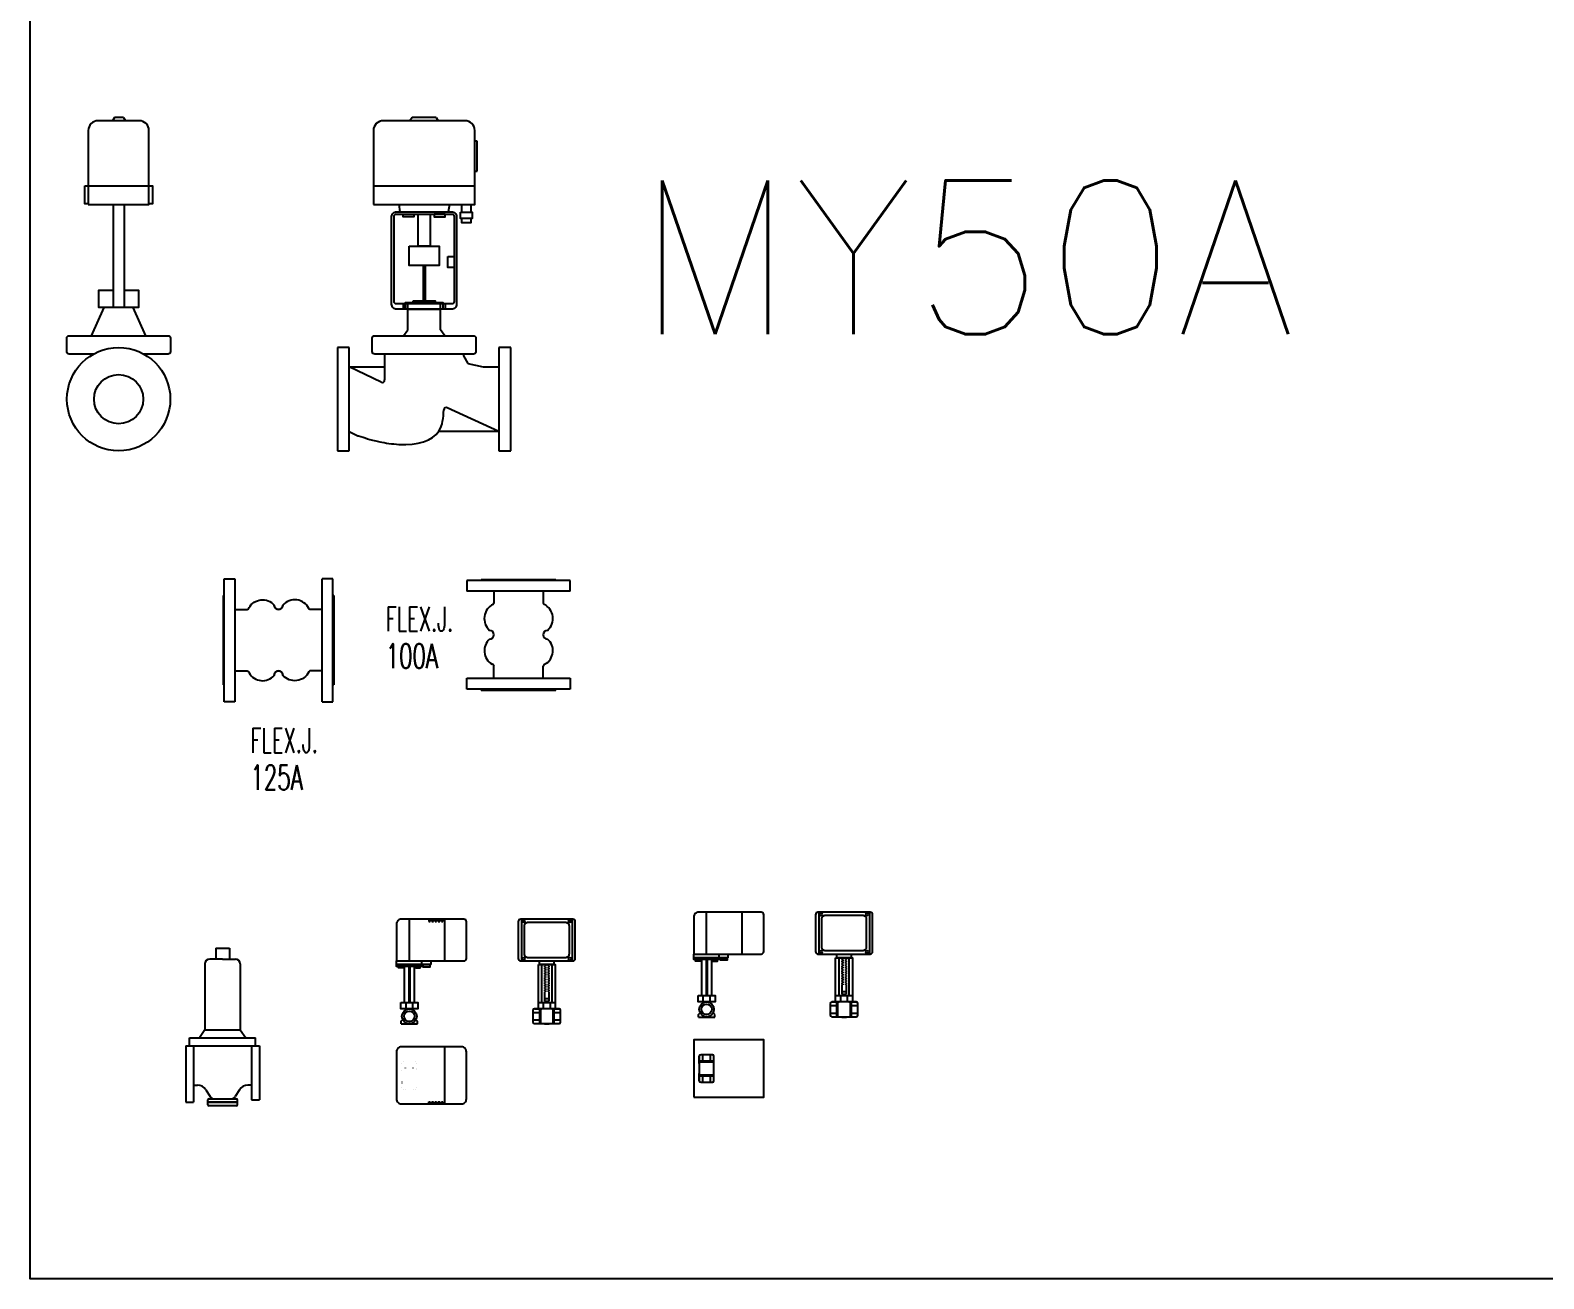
# Model space of a CAD drawing. Extents: x 101553 to 116917, y 3465 to 8824.
# Drawn here: x 101553 to 104630, y 3465 to 6003 of the extents above; entities that cross this region are included whole.
import ezdxf
from ezdxf.enums import TextEntityAlignment as Align

# ---------------------------------------------------------------- set-up
doc = ezdxf.new("R2010")
doc.units = 0
doc.header["$LTSCALE"] = 200
doc.header["$MEASUREMENT"] = 0
doc.linetypes.add('ACAD_ISO07W100', pattern=[3, 0, -3])
doc.linetypes.add('CONTINUOUS2', pattern=[0])
doc.layers.add('biaozhu', color=4, linetype='CONTINUOUS')
doc.layers.add('shebai', color=1, linetype='CONTINUOUS')
doc.styles.add('SAIYO', font='simplex.shx', dxfattribs={"width": 0.75, "bigfont": 'gbcbig.shx'})
doc.styles.get("Standard").update_dxf_attribs({"font": 'txt.shx', "bigfont": 'bigfont.shx'})

msp = doc.modelspace()

# ---------------------------------------------------------------- linework, layer by layer
at = {"layer": 'shebai'}
for p, q in [((101724.7, 5825.2), (101720.2, 5819)), ((101742.7, 5825.2), (101724.7, 5825.2)), ((101742.7, 5825.2), (101747.2, 5819)), ((102329.6, 5825.2), (102325.1, 5819)), ((102378.2, 5825.2), (102329.6, 5825.2)), ((102378.2, 5825.2), (102382.7, 5819)), ((102461.9, 5777.1), (102456.9, 5777.1)), ((102461.9, 5716.6), (102461.9, 5777.1)), ((102456.9, 5716.6), (102461.9, 5716.6)), ((101671.3, 5686.7), (101794.7, 5686.7)), ((102250.9, 5686.7), (102456.9, 5686.7)), ((101721.9, 5648.6), (101721.9, 5439.2)), ((101744.1, 5648.6), (101744.1, 5439.2)), ((102302.4, 5648.6), (102304.7, 5634.1)), ((102304.7, 5634.1), (102403.1, 5634.1)), ((102405.4, 5648.6), (102403.1, 5634.1)), ((102352, 5524.7), (102352.3, 5452.6)), ((102356.2, 5524.7), (102356, 5452.6)), ((102311.3, 5446.7), (102311.3, 5435.8)), ((102315.7, 5446.7), (102315.7, 5435.8)), ((102320.8, 5435.8), (102320.8, 5446.7)), ((102387, 5435.8), (102387, 5446.7)), ((102392.1, 5446.7), (102392.1, 5435.8)), ((102396.5, 5446.7), (102396.5, 5435.8)), ((101677.9, 5381.8), (101703.4, 5439.2)), ((101788.1, 5381.8), (101762.7, 5439.2)), ((102320.8, 5435.8), (102387, 5435.8)), ((102320.8, 5394.2), (102320.8, 5435.8)), ((102387, 5394.2), (102387, 5435.8)), ((102312.1, 5381.8), (102320.8, 5394.2)), ((102395.7, 5381.8), (102387, 5394.2)), ((102177.9, 5358), (102177.9, 5148)), ((102201.9, 5358), (102177.9, 5358)), ((102201.9, 5148), (102201.9, 5358)), ((102505.9, 5358), (102505.9, 5148)), ((102529.9, 5358), (102505.9, 5358)), ((102529.9, 5148), (102529.9, 5358)), ((102273.7, 5344.7), (102273.7, 5292.1)), ((102434.1, 5344.7), (102434.1, 5340.8)), ((102434.1, 5340.8), (102442.8, 5325.3)), ((102442.8, 5325.3), (102473.9, 5318.8)), ((102201.9, 5318.8), (102273.7, 5318.8)), ((102266.5, 5287.6), (102201.9, 5318.8)), ((102473.9, 5318.8), (102505.9, 5318.8)), ((102505.9, 5187.1), (102400.9, 5235.6)), ((102505.9, 5187.1), (102382.4, 5187.1)), ((102177.9, 5148), (102201.9, 5148)), ((102505.9, 5148), (102529.9, 5148)), ((102323.9, 4111.2), (102323.9, 4196.2)), ((102363.3, 4196.2), (102363.3, 4191.7)), ((102363.3, 4191.7), (102366.3, 4191.7)), ((102366.3, 4196.2), (102366.3, 4191.7)), ((102369.8, 4196.2), (102369.8, 4191.7)), ((102369.8, 4191.7), (102372.8, 4191.7)), ((102372.8, 4196.2), (102372.8, 4191.7)), ((102376.2, 4196.2), (102376.2, 4191.7)), ((102376.2, 4191.7), (102379.2, 4191.7)), ((102379.2, 4196.2), (102379.2, 4191.7)), ((102382.8, 4196.2), (102382.8, 4191.7)), ((102382.8, 4191.7), (102385.8, 4191.7)), ((102385.8, 4196.2), (102385.8, 4191.7)), ((102389.2, 4196.2), (102389.2, 4191.7)), ((102389.2, 4191.7), (102392.2, 4191.7)), ((102392.2, 4196.2), (102392.2, 4191.7)), ((102395.9, 4111.2), (102395.9, 4196.2)), ((102551.7, 4196.2), (102551.7, 4111.2)), ((102654.7, 4196.2), (102654.7, 4111.2)), ((102928.1, 4125.3), (102928.1, 4210.3)), ((103000.1, 4125.3), (103000.1, 4210.3)), ((103155.9, 4210.3), (103155.9, 4125.3)), ((103258.9, 4210.3), (103258.9, 4125.3)), ((101930.4, 4137), (101930.4, 4115.1)), ((101930.4, 4137), (101958.3, 4137)), ((101958.3, 4137), (101958.3, 4115.1)), ((102972.2, 4117.9), (102972.2, 4125.3)), ((101908.3, 4105.1), (101908.3, 3971)), ((101944.3, 4115.1), (101918.3, 4115.1)), ((101944.3, 4115.1), (101970.3, 4115.1)), ((101980.3, 4105.1), (101980.3, 3971)), ((102368, 4103.8), (102297.9, 4103.8)), ((102322.7, 4103.8), (102322.7, 4026.6)), ((102325.1, 4103.8), (102325.1, 4026.6)), ((102368, 4103.8), (102368, 4111.2)), ((102598.8, 4103.8), (102598.8, 4102.1)), ((102598.8, 4102.1), (102600.5, 4102.1)), ((102600.5, 4100.4), (102598.8, 4100.4)), ((102598.8, 4100.4), (102598.8, 4098.7)), ((102598.8, 4098.7), (102600.5, 4098.7)), ((102600.5, 4096.9), (102598.8, 4096.9)), ((102598.8, 4096.9), (102598.8, 4095.2)), ((102598.8, 4095.2), (102600.5, 4095.2)), ((102600.5, 4093.5), (102598.8, 4093.5)), ((102598.8, 4093.5), (102598.8, 4091.7)), ((102598.8, 4091.7), (102600.5, 4091.7)), ((102600.5, 4102.1), (102600.5, 4100.4)), ((102600.5, 4098.7), (102600.5, 4096.9)), ((102600.5, 4095.2), (102600.5, 4093.5)), ((102600.5, 4091.7), (102600.5, 4090)), ((102605.9, 4102.1), (102605.9, 4100.4)), ((102607.6, 4102.1), (102605.9, 4102.1)), ((102605.9, 4100.4), (102607.6, 4100.4)), ((102607.6, 4098.7), (102605.9, 4098.7)), ((102605.9, 4098.7), (102605.9, 4096.9)), ((102605.9, 4096.9), (102607.6, 4096.9)), ((102607.6, 4095.2), (102605.9, 4095.2)), ((102605.9, 4095.2), (102605.9, 4093.5)), ((102605.9, 4093.5), (102607.6, 4093.5)), ((102605.9, 4091.7), (102605.9, 4090)), ((102607.6, 4091.7), (102605.9, 4091.7)), ((102607.6, 4103.8), (102607.6, 4102.1)), ((102607.6, 4100.4), (102607.6, 4098.7)), ((102607.6, 4096.9), (102607.6, 4095.2)), ((102607.6, 4093.5), (102607.6, 4091.7)), ((102972.2, 4117.9), (102902.1, 4117.9)), ((102926.9, 4117.9), (102926.9, 4040.7)), ((102929.3, 4117.9), (102929.3, 4040.7)), ((103203.1, 4117.9), (103203.1, 4116.2)), ((103203.1, 4116.2), (103204.8, 4116.2)), ((103203.1, 4114.5), (103203.1, 4112.8)), ((103204.8, 4114.5), (103203.1, 4114.5)), ((103203.1, 4112.8), (103204.8, 4112.8)), ((103203.1, 4111), (103203.1, 4109.3)), ((103204.8, 4111), (103203.1, 4111)), ((103203.1, 4109.3), (103204.8, 4109.3)), ((103203.1, 4107.6), (103203.1, 4105.8)), ((103204.8, 4107.6), (103203.1, 4107.6)), ((103203.1, 4105.8), (103204.8, 4105.8)), ((103203.1, 4104.1), (103203.1, 4102.4)), ((103204.8, 4104.1), (103203.1, 4104.1)), ((103203.1, 4102.4), (103204.8, 4102.4)), ((103203.1, 4100.6), (103203.1, 4098.9)), ((103204.8, 4100.6), (103203.1, 4100.6)), ((103203.1, 4098.9), (103204.8, 4098.9)), ((103203.1, 4097.2), (103203.1, 4095.5)), ((103204.8, 4097.2), (103203.1, 4097.2)), ((103203.1, 4095.5), (103204.8, 4095.5)), ((103203.1, 4093.7), (103203.1, 4092)), ((103204.8, 4093.7), (103203.1, 4093.7)), ((103203.1, 4092), (103204.8, 4092)), ((103204.8, 4116.2), (103204.8, 4114.5)), ((103204.8, 4112.8), (103204.8, 4111)), ((103204.8, 4109.3), (103204.8, 4107.6)), ((103204.8, 4105.8), (103204.8, 4104.1)), ((103204.8, 4102.4), (103204.8, 4100.6)), ((103204.8, 4098.9), (103204.8, 4097.2)), ((103204.8, 4095.5), (103204.8, 4093.7)), ((103204.8, 4092), (103204.8, 4090.3)), ((103211.8, 4116.2), (103210.1, 4116.2)), ((103210.1, 4116.2), (103210.1, 4114.5)), ((103210.1, 4114.5), (103211.8, 4114.5)), ((103210.1, 4112.8), (103210.1, 4111)), ((103211.8, 4112.8), (103210.1, 4112.8)), ((103210.1, 4111), (103211.8, 4111)), ((103210.1, 4109.3), (103210.1, 4107.6)), ((103211.8, 4109.3), (103210.1, 4109.3)), ((103210.1, 4107.6), (103211.8, 4107.6)), ((103211.8, 4105.8), (103210.1, 4105.8)), ((103210.1, 4105.8), (103210.1, 4104.1)), ((103210.1, 4104.1), (103211.8, 4104.1)), ((103210.1, 4102.4), (103210.1, 4100.6)), ((103211.8, 4102.4), (103210.1, 4102.4)), ((103210.1, 4100.6), (103211.8, 4100.6)), ((103211.8, 4098.9), (103210.1, 4098.9)), ((103210.1, 4098.9), (103210.1, 4097.2)), ((103210.1, 4097.2), (103211.8, 4097.2)), ((103211.8, 4095.5), (103210.1, 4095.5)), ((103210.1, 4095.5), (103210.1, 4093.7)), ((103210.1, 4093.7), (103211.8, 4093.7)), ((103210.1, 4092), (103210.1, 4090.3)), ((103211.8, 4092), (103210.1, 4092)), ((103211.8, 4117.9), (103211.8, 4116.2)), ((103211.8, 4114.5), (103211.8, 4112.8)), ((103211.8, 4111), (103211.8, 4109.3)), ((103211.8, 4107.6), (103211.8, 4105.8)), ((103211.8, 4104.1), (103211.8, 4102.4)), ((103211.8, 4100.6), (103211.8, 4098.9)), ((103211.8, 4097.2), (103211.8, 4095.5)), ((103211.8, 4093.7), (103211.8, 4092)), ((102600.5, 4090), (102598.8, 4090)), ((102598.8, 4090), (102598.8, 4088.3)), ((102598.8, 4088.3), (102600.5, 4088.3)), ((102600.5, 4086.5), (102598.8, 4086.5)), ((102598.8, 4086.5), (102598.8, 4084.8)), ((102598.8, 4084.8), (102600.5, 4084.8)), ((102600.5, 4083.1), (102598.8, 4083.1)), ((102598.8, 4083.1), (102598.8, 4081.4)), ((102598.8, 4081.4), (102600.5, 4081.4)), ((102600.5, 4079.6), (102598.8, 4079.6)), ((102598.8, 4079.6), (102598.8, 4077.9)), ((102598.8, 4077.9), (102600.5, 4077.9)), ((102600.5, 4076.2), (102598.8, 4076.2)), ((102598.8, 4076.2), (102598.8, 4074.4)), ((102598.8, 4074.4), (102600.5, 4074.4)), ((102598.8, 4072.7), (102598.8, 4071)), ((102600.5, 4072.7), (102598.8, 4072.7)), ((102598.8, 4071), (102600.5, 4071)), ((102598.8, 4069.2), (102598.8, 4067.5)), ((102600.5, 4069.2), (102598.8, 4069.2)), ((102598.8, 4067.5), (102600.5, 4067.5)), ((102598.8, 4065.8), (102598.8, 4064.1)), ((102600.5, 4065.8), (102598.8, 4065.8)), ((102598.8, 4064.1), (102600.5, 4064.1)), ((102598.8, 4062.3), (102598.8, 4060.6)), ((102600.5, 4062.3), (102598.8, 4062.3)), ((102600.5, 4088.3), (102600.5, 4086.5)), ((102600.5, 4084.8), (102600.5, 4083.1)), ((102600.5, 4081.4), (102600.5, 4079.6)), ((102600.5, 4077.9), (102600.5, 4076.2)), ((102600.5, 4074.4), (102600.5, 4072.7)), ((102600.5, 4071), (102600.5, 4069.2)), ((102600.5, 4067.5), (102600.5, 4065.8)), ((102600.5, 4064.1), (102600.5, 4062.3)), ((102605.9, 4090), (102607.6, 4090)), ((102607.6, 4088.3), (102605.9, 4088.3)), ((102605.9, 4088.3), (102605.9, 4086.5)), ((102605.9, 4086.5), (102607.6, 4086.5)), ((102605.9, 4084.8), (102605.9, 4083.1)), ((102607.6, 4084.8), (102605.9, 4084.8)), ((102605.9, 4083.1), (102607.6, 4083.1)), ((102605.9, 4081.4), (102605.9, 4079.6)), ((102607.6, 4081.4), (102605.9, 4081.4)), ((102605.9, 4079.6), (102607.6, 4079.6)), ((102607.6, 4077.9), (102605.9, 4077.9)), ((102605.9, 4077.9), (102605.9, 4076.2)), ((102605.9, 4076.2), (102607.6, 4076.2)), ((102607.6, 4074.4), (102605.9, 4074.4)), ((102605.9, 4074.4), (102605.9, 4072.7)), ((102605.9, 4072.7), (102607.6, 4072.7)), ((102605.9, 4071), (102605.9, 4069.2)), ((102607.6, 4071), (102605.9, 4071)), ((102605.9, 4069.2), (102607.6, 4069.2)), ((102605.9, 4067.5), (102605.9, 4065.8)), ((102607.6, 4067.5), (102605.9, 4067.5)), ((102605.9, 4065.8), (102607.6, 4065.8)), ((102607.6, 4064.1), (102605.9, 4064.1)), ((102605.9, 4064.1), (102605.9, 4062.3)), ((102605.9, 4062.3), (102607.6, 4062.3)), ((102607.6, 4090), (102607.6, 4088.3)), ((102607.6, 4086.5), (102607.6, 4084.8)), ((102607.6, 4083.1), (102607.6, 4081.4)), ((102607.6, 4079.6), (102607.6, 4077.9)), ((102607.6, 4076.2), (102607.6, 4074.4)), ((102607.6, 4072.7), (102607.6, 4071)), ((102607.6, 4069.2), (102607.6, 4067.5)), ((102607.6, 4065.8), (102607.6, 4064.1)), ((102607.6, 4062.3), (102607.6, 4060.6)), ((103203.1, 4090.3), (103203.1, 4088.5)), ((103204.8, 4090.3), (103203.1, 4090.3)), ((103203.1, 4088.5), (103204.8, 4088.5)), ((103204.8, 4086.8), (103203.1, 4086.8)), ((103203.1, 4086.8), (103203.1, 4085.1)), ((103203.1, 4085.1), (103204.8, 4085.1)), ((103204.8, 4083.3), (103203.1, 4083.3)), ((103203.1, 4083.3), (103203.1, 4081.6)), ((103203.1, 4081.6), (103204.8, 4081.6)), ((103204.8, 4079.9), (103203.1, 4079.9)), ((103203.1, 4079.9), (103203.1, 4078.2)), ((103203.1, 4078.2), (103204.8, 4078.2)), ((103204.8, 4076.4), (103203.1, 4076.4)), ((103203.1, 4076.4), (103203.1, 4074.7)), ((103203.1, 4074.7), (103204.8, 4074.7)), ((103204.8, 4073), (103203.1, 4073)), ((103203.1, 4073), (103203.1, 4071.2)), ((103203.1, 4071.2), (103204.8, 4071.2)), ((103204.8, 4069.5), (103203.1, 4069.5)), ((103203.1, 4069.5), (103203.1, 4067.8)), ((103203.1, 4067.8), (103204.8, 4067.8)), ((103204.8, 4066), (103203.1, 4066)), ((103203.1, 4066), (103203.1, 4064.3)), ((103203.1, 4064.3), (103204.8, 4064.3)), ((103204.8, 4062.6), (103203.1, 4062.6)), ((103203.1, 4062.6), (103203.1, 4043.9)), ((103204.8, 4088.5), (103204.8, 4086.8)), ((103204.8, 4085.1), (103204.8, 4083.3)), ((103204.8, 4081.6), (103204.8, 4079.9)), ((103204.8, 4078.2), (103204.8, 4076.4)), ((103204.8, 4074.7), (103204.8, 4073)), ((103204.8, 4071.2), (103204.8, 4069.5)), ((103204.8, 4067.8), (103204.8, 4066)), ((103204.8, 4064.3), (103204.8, 4062.6)), ((103210.1, 4090.3), (103211.8, 4090.3)), ((103210.1, 4088.5), (103210.1, 4086.8)), ((103211.8, 4088.5), (103210.1, 4088.5)), ((103210.1, 4086.8), (103211.8, 4086.8)), ((103211.8, 4085.1), (103210.1, 4085.1)), ((103210.1, 4085.1), (103210.1, 4083.3)), ((103210.1, 4083.3), (103211.8, 4083.3)), ((103211.8, 4081.6), (103210.1, 4081.6)), ((103210.1, 4081.6), (103210.1, 4079.9)), ((103210.1, 4079.9), (103211.8, 4079.9)), ((103210.1, 4078.2), (103210.1, 4076.4)), ((103211.8, 4078.2), (103210.1, 4078.2)), ((103210.1, 4076.4), (103211.8, 4076.4)), ((103211.8, 4074.7), (103210.1, 4074.7)), ((103210.1, 4074.7), (103210.1, 4073)), ((103210.1, 4073), (103211.8, 4073)), ((103210.1, 4071.2), (103210.1, 4069.5)), ((103211.8, 4071.2), (103210.1, 4071.2)), ((103210.1, 4069.5), (103211.8, 4069.5)), ((103210.1, 4067.8), (103210.1, 4066)), ((103211.8, 4067.8), (103210.1, 4067.8)), ((103210.1, 4066), (103211.8, 4066)), ((103211.8, 4064.3), (103210.1, 4064.3)), ((103210.1, 4064.3), (103210.1, 4062.6)), ((103210.1, 4062.6), (103211.8, 4062.6)), ((103211.8, 4090.3), (103211.8, 4088.5)), ((103211.8, 4086.8), (103211.8, 4085.1)), ((103211.8, 4083.3), (103211.8, 4081.6)), ((103211.8, 4079.9), (103211.8, 4078.2)), ((103211.8, 4076.4), (103211.8, 4074.7)), ((103211.8, 4073), (103211.8, 4071.2)), ((103211.8, 4069.5), (103211.8, 4067.8)), ((103211.8, 4066), (103211.8, 4064.3)), ((103211.8, 4062.6), (103211.8, 4043.9)), ((102598.8, 4060.6), (102600.5, 4060.6)), ((102598.8, 4058.9), (102598.8, 4057.1)), ((102600.5, 4058.9), (102598.8, 4058.9)), ((102598.8, 4057.1), (102600.5, 4057.1)), ((102598.8, 4055.4), (102598.8, 4053.7)), ((102600.5, 4055.4), (102598.8, 4055.4)), ((102598.8, 4053.7), (102600.5, 4053.7)), ((102598.8, 4051.9), (102598.8, 4050.2)), ((102600.5, 4051.9), (102598.8, 4051.9)), ((102598.8, 4050.2), (102600.5, 4050.2)), ((102600.5, 4048.5), (102598.8, 4048.5)), ((102598.8, 4048.5), (102598.8, 4029.8)), ((102598.8, 4035), (102607.6, 4035)), ((102600.5, 4060.6), (102600.5, 4058.9)), ((102600.5, 4057.1), (102600.5, 4055.4)), ((102600.5, 4053.7), (102600.5, 4051.9)), ((102600.5, 4050.2), (102600.5, 4048.5)), ((102605.9, 4060.6), (102605.9, 4058.9)), ((102607.6, 4060.6), (102605.9, 4060.6)), ((102605.9, 4058.9), (102607.6, 4058.9)), ((102607.6, 4057.1), (102605.9, 4057.1)), ((102605.9, 4057.1), (102605.9, 4055.4)), ((102605.9, 4055.4), (102607.6, 4055.4)), ((102607.6, 4053.7), (102605.9, 4053.7)), ((102605.9, 4053.7), (102605.9, 4051.9)), ((102605.9, 4051.9), (102607.6, 4051.9)), ((102605.9, 4050.2), (102605.9, 4048.5)), ((102607.6, 4050.2), (102605.9, 4050.2)), ((102605.9, 4048.5), (102607.6, 4048.5)), ((102607.6, 4058.9), (102607.6, 4057.1)), ((102607.6, 4055.4), (102607.6, 4053.7)), ((102607.6, 4051.9), (102607.6, 4050.2)), ((102607.6, 4048.5), (102607.6, 4029.8)), ((103203.1, 4049.2), (103211.8, 4049.2)), ((103203.1, 4043.9), (103211.8, 4043.9)), ((103206.2, 4043.9), (103206.2, 4040.7)), ((103208.7, 4043.9), (103208.7, 4040.7)), ((102575.2, 4010.9), (102575.2, 3986.9)), ((102575.2, 4006.4), (102588.2, 4006.4)), ((102628.2, 4013.9), (102578.2, 4013.9)), ((102578.2, 4013.9), (102593.2, 4013.9)), ((102588.2, 4013.9), (102588.2, 3983.9)), ((102590.2, 4013.9), (102590.2, 3983.9)), ((102598.8, 4029.8), (102607.6, 4029.8)), ((102602, 4029.8), (102602, 4026.6)), ((102604.4, 4029.8), (102604.4, 4026.6)), ((102613.2, 4013.9), (102628.2, 4013.9)), ((102616.2, 3983.9), (102616.2, 4013.9)), ((102618.2, 3983.9), (102618.2, 4013.9)), ((102618.2, 4006.4), (102631.2, 4006.4)), ((102631.2, 3986.9), (102631.2, 4010.9)), ((102911.6, 4002.7), (102915.1, 4005.5)), ((102911.6, 3997.3), (102911.6, 4002.7)), ((102944.6, 4002.7), (102941.1, 4005.5)), ((102944.6, 3997.3), (102944.6, 4002.7)), ((103179.4, 4025), (103179.4, 4001)), ((103179.4, 4020.5), (103192.4, 4020.5)), ((103179.4, 4005.4), (103192.4, 4005.4)), ((103182.4, 4028), (103197.5, 4028)), ((103232.4, 4028), (103182.4, 4028)), ((103192.4, 4028), (103192.4, 3998)), ((103194.4, 4028), (103194.4, 3998)), ((103217.4, 4028), (103232.4, 4028)), ((103220.4, 3998), (103220.4, 4028)), ((103222.4, 3998), (103222.4, 4028)), ((103222.4, 4020.5), (103235.4, 4020.5)), ((103222.4, 4005.4), (103235.4, 4005.4)), ((103235.4, 4001), (103235.4, 4025)), ((101908.3, 3971), (101897.1, 3955)), ((101908.3, 3971), (101980.3, 3971)), ((101980.3, 3971), (101991.6, 3955)), ((102307.4, 3988.6), (102310.9, 3991.4)), ((102307.4, 3983.2), (102307.4, 3988.6)), ((102307.4, 3983.2), (102340.4, 3983.2)), ((102340.4, 3988.6), (102336.9, 3991.4)), ((102340.4, 3983.2), (102340.4, 3988.6)), ((102575.2, 3991.3), (102588.2, 3991.3)), ((102578.2, 3983.9), (102628.2, 3983.9)), ((102598.6, 3983.2), (102598.6, 3983.9)), ((102598.6, 3983.2), (102607.8, 3983.2)), ((102607.8, 3983.2), (102607.8, 3983.9)), ((102618.2, 3991.3), (102631.2, 3991.3)), ((102911.6, 3997.3), (102944.6, 3997.3)), ((103182.4, 3998), (103232.4, 3998)), ((103202.8, 3997.3), (103202.8, 3998)), ((103202.8, 3997.3), (103212.1, 3997.3)), ((103212.1, 3997.3), (103212.1, 3998)), ((101869.3, 3939), (101869.3, 3824)), ((101869.3, 3939), (101885.3, 3939)), ((101877.3, 3939), (101877.3, 3955)), ((101877.3, 3955), (102011.3, 3955)), ((101877.3, 3939), (102011.3, 3939)), ((101885.3, 3939), (101885.3, 3824)), ((102003.3, 3939), (102003.3, 3829)), ((102003.3, 3939), (102019.3, 3939)), ((102011.3, 3939), (102011.3, 3955)), ((102019.3, 3939), (102019.3, 3829)), ((102395.9, 3820.6), (102395.9, 3936.6)), ((102913.1, 3917.7), (102913.1, 3867.7)), ((102913.1, 3902.6), (102913.1, 3917.7)), ((102943.1, 3907.7), (102913.1, 3907.7)), ((102940.1, 3920.7), (102916.1, 3920.7)), ((102920.5, 3907.7), (102920.5, 3920.7)), ((102935.7, 3907.7), (102935.7, 3920.7)), ((102943.1, 3867.7), (102943.1, 3917.7)), ((102943.1, 3905.7), (102913.1, 3905.7)), ((102913.1, 3867.7), (102913.1, 3882.7)), ((102913.1, 3879.7), (102943.1, 3879.7)), ((102913.1, 3877.7), (102943.1, 3877.7)), ((102920.5, 3864.7), (102920.5, 3877.7)), ((102935.7, 3864.7), (102935.7, 3877.7)), ((101885.3, 3859), (101893.1, 3859)), ((101910, 3849.6), (101918.7, 3835.7)), ((101978.7, 3849.6), (101970, 3835.7)), ((102003.3, 3859), (101995.6, 3859)), ((102916.1, 3864.7), (102940.1, 3864.7)), ((101869.3, 3824), (101885.3, 3824)), ((101914.3, 3824), (101914.3, 3829)), ((101974.3, 3824), (101914.3, 3824)), ((101914.3, 3824), (101974.3, 3824)), ((101914.3, 3819), (101914.3, 3824)), ((101916.3, 3831), (101972.3, 3831)), ((101972.3, 3817), (101916.3, 3817)), ((101974.3, 3824), (101974.3, 3829)), ((101974.3, 3819), (101974.3, 3824)), ((102003.3, 3829), (102019.3, 3829)), ((102363.3, 3825), (102366.3, 3825)), ((102363.3, 3820.6), (102363.3, 3825)), ((102366.3, 3820.6), (102366.3, 3825)), ((102369.8, 3820.6), (102369.8, 3825)), ((102369.8, 3825), (102372.8, 3825)), ((102372.8, 3820.6), (102372.8, 3825)), ((102376.2, 3825), (102379.2, 3825)), ((102376.2, 3820.6), (102376.2, 3825)), ((102379.2, 3820.6), (102379.2, 3825)), ((102382.8, 3825), (102385.8, 3825)), ((102382.8, 3820.6), (102382.8, 3825)), ((102385.8, 3820.6), (102385.8, 3825)), ((102389.2, 3825), (102392.2, 3825)), ((102389.2, 3820.6), (102389.2, 3825)), ((102392.2, 3820.6), (102392.2, 3825))]:
    msp.add_line(p, q, dxfattribs=at)
at = {"layer": 'shebai', "color": 1}
for p, q in [((101947.5, 4638.1), (101947.5, 4888.1)), ((101947.5, 4888.1), (101969.5, 4888.1)), ((101969.5, 4887.9), (101969.5, 4637.9)), ((102168.5, 4888.1), (102146.5, 4888.1)), ((102146.5, 4637.9), (102146.5, 4887.9)), ((102168.5, 4638.1), (102168.5, 4888.1)), ((101945.5, 4854.1), (101945.5, 4672.1)), ((101945.5, 4854.1), (101947.5, 4854.1)), ((102170.5, 4854.1), (102168.5, 4854.1)), ((102170.5, 4854.1), (102170.5, 4672.1)), ((101945.5, 4672.1), (101947.5, 4672.1)), ((102170.5, 4672.1), (102168.5, 4672.1)), ((101969.5, 4638.1), (101947.5, 4638.1)), ((102146.5, 4638.1), (102168.5, 4638.1))]:
    msp.add_line(p, q, dxfattribs=at)
at = {"layer": 'shebai', "color": 1, "linetype": 'CONTINUOUS2'}
for p, q in [((102440.9, 4884.7), (102440.9, 4862.7)), ((102650.9, 4884.7), (102440.9, 4884.7)), ((102650.9, 4862.7), (102440.9, 4862.7)), ((102469.9, 4886.7), (102469.9, 4884.7)), ((102469.9, 4886.7), (102621.9, 4886.7)), ((102495.9, 4862.7), (102495.9, 4840.6)), ((102595.9, 4862.7), (102595.9, 4840.6)), ((102621.9, 4886.7), (102621.9, 4884.7)), ((102650.9, 4862.7), (102650.9, 4884.7)), ((102494, 4836), (102494, 4836)), ((102597.8, 4836), (102597.8, 4836)), ((102492.1, 4714.3), (102492.1, 4714.3)), ((102495.9, 4685.7), (102495.9, 4710.5)), ((102595.9, 4685.7), (102595.9, 4710.5)), ((102599.8, 4714.3), (102599.8, 4714.3)), ((102440.9, 4663.7), (102440.9, 4685.7)), ((102440.9, 4685.7), (102650.9, 4685.7)), ((102650.9, 4685.7), (102650.9, 4663.7)), ((102650.9, 4663.7), (102440.9, 4663.7)), ((102469.9, 4661.7), (102469.9, 4663.7)), ((102469.9, 4661.7), (102621.9, 4661.7)), ((102621.9, 4661.7), (102621.9, 4663.7))]:
    msp.add_line(p, q, dxfattribs=at)
at = {"layer": 'shebai', "linetype": 'ACAD_ISO07W100'}
for p, q in [((102308.9, 3903.6), (102308.9, 3853.6)), ((102308.9, 3888.5), (102308.9, 3903.6)), ((102338.9, 3893.6), (102308.9, 3893.6)), ((102338.9, 3891.6), (102308.9, 3891.6)), ((102335.9, 3906.6), (102311.9, 3906.6)), ((102316.3, 3893.6), (102316.3, 3906.6)), ((102331.5, 3893.6), (102331.5, 3906.6)), ((102338.9, 3853.6), (102338.9, 3903.6)), ((102308.9, 3853.6), (102308.9, 3868.6)), ((102308.9, 3865.6), (102338.9, 3865.6)), ((102308.9, 3863.6), (102338.9, 3863.6)), ((102311.9, 3850.6), (102335.9, 3850.6)), ((102316.3, 3850.6), (102316.3, 3863.6)), ((102331.5, 3850.6), (102331.5, 3863.6))]:
    msp.add_line(p, q, dxfattribs=at)
at = {"layer": 'shebai'}
for points in [[(101553.4, 8824.5), (104714.2, 8824.5), (104714.2, 3465.4), (101553.4, 3465.4)], [(101664, 5686.7), (101671.3, 5686.7), (101671.3, 5650.3), (101664, 5650.3)], [(101794.7, 5686.7), (101802, 5686.7), (101802, 5650.3), (101794.7, 5650.3)], [(102427.6, 5633.4), (102451.8, 5633.4), (102451.8, 5620.3), (102427.6, 5620.3)], [(102311.1, 5629.1), (102333.3, 5629.1), (102333.3, 5623.6), (102311.1, 5623.6)], [(102341.7, 5629.1), (102366.1, 5629.1), (102366.1, 5563.9), (102341.7, 5563.9)], [(102396.7, 5629.1), (102374.5, 5629.1), (102374.5, 5623.6), (102396.7, 5623.6)], [(102323.7, 5563.9), (102384.6, 5563.9), (102384.6, 5524.7), (102323.7, 5524.7)], [(102402.3, 5542.7), (102414.9, 5542.7), (102414.9, 5520.4), (102402.3, 5520.4)], [(102315.7, 5449.8), (102392.1, 5449.8), (102392.1, 5446.7), (102315.7, 5446.7)], [(102331.7, 5452.6), (102376.1, 5452.6), (102376.1, 5449.8), (102331.7, 5449.8)], [(102902.1, 4125.3), (102952.9, 4125.3), (102952.9, 4114.2), (102902.1, 4114.2)], [(103192.9, 4125.3), (103221.9, 4125.3), (103221.9, 4117.9), (103192.9, 4117.9)], [(102297.9, 4111.2), (102348.7, 4111.2), (102348.7, 4100.1), (102297.9, 4100.1)], [(102301.6, 4100.1), (102311, 4100.1), (102311, 4097), (102301.6, 4097)], [(102346.2, 4100.1), (102336.8, 4100.1), (102336.8, 4097), (102346.2, 4097)], [(102351.9, 4103.8), (102365.6, 4103.8), (102365.6, 4098.8), (102351.9, 4098.8)], [(102586.2, 4103.8), (102620.2, 4103.8), (102620.2, 4013.9), (102586.2, 4013.9)], [(102588.7, 4111.2), (102617.7, 4111.2), (102617.7, 4103.8), (102588.7, 4103.8)], [(102905.8, 4114.2), (102915.3, 4114.2), (102915.3, 4111.1), (102905.8, 4111.1)], [(102950.4, 4114.2), (102941, 4114.2), (102941, 4111.1), (102950.4, 4111.1)], [(102956.1, 4117.9), (102969.8, 4117.9), (102969.8, 4112.9), (102956.1, 4112.9)], [(103190.4, 4117.9), (103224.5, 4117.9), (103224.5, 4028), (103190.4, 4028)], [(102911.1, 4040.7), (102945.2, 4040.7), (102945.2, 4028), (102911.1, 4028)], [(102921.4, 4040.7), (102934.8, 4040.7), (102934.8, 4028), (102921.4, 4028)], [(103190.4, 4040.7), (103224.5, 4040.7), (103224.5, 4028), (103190.4, 4028)], [(103200.7, 4040.7), (103214.1, 4040.7), (103214.1, 4028), (103200.7, 4028)], [(102306.8, 4026.6), (102340.9, 4026.6), (102340.9, 4013.9), (102306.8, 4013.9)], [(102317.2, 4026.6), (102330.6, 4026.6), (102330.6, 4013.9), (102317.2, 4013.9)], [(102586.2, 4026.6), (102620.2, 4026.6), (102620.2, 4013.9), (102586.2, 4013.9)], [(102596.5, 4026.6), (102609.9, 4026.6), (102609.9, 4013.9), (102596.5, 4013.9)], [(102902.1, 3834.7), (103044.1, 3834.7), (103044.1, 3950.7), (102902.1, 3950.7)]]:
    msp.add_lwpolyline(points, close=True, dxfattribs=at)
for points in [[(101671.3, 5648.6), (101794.7, 5648.6), (101794.7, 5799, 0.414214), (101774.7, 5819), (101691.3, 5819, 0.414214), (101671.3, 5799)], [(102250.9, 5648.6), (102456.9, 5648.6), (102456.9, 5799, 0.414214), (102436.9, 5819), (102270.9, 5819, 0.414214), (102250.9, 5799)], [(102297.9, 5634.1), (102409.9, 5634.1, -0.414214), (102419.9, 5624.1), (102419.9, 5445.8, -0.414214), (102409.9, 5435.8), (102297.9, 5435.8, -0.414214), (102287.9, 5445.8), (102287.9, 5624.1, -0.414214)], [(102297.9, 5629.1), (102409.9, 5629.1, -0.414214), (102414.9, 5624.1), (102414.9, 5451.7, -0.414214), (102409.9, 5446.7), (102297.9, 5446.7, -0.414214), (102292.9, 5451.7), (102292.9, 5624.1, -0.414214)], [(102253.5, 5381.8), (102454.3, 5381.8, -0.414214), (102459.3, 5376.8), (102459.3, 5349.7, -0.414214), (102454.3, 5344.7), (102253.5, 5344.7, -0.414214), (102248.5, 5349.7), (102248.5, 5376.8, -0.414214)], [(102297.9, 4111.2), (102434.9, 4111.2, 0.414214), (102439.9, 4116.2), (102439.9, 4191.2, 0.414214), (102434.9, 4196.2), (102307.9, 4196.2, 0.414214), (102297.9, 4186.2)], [(102550.2, 4111.2), (102656.2, 4111.2, 0.414214), (102661.2, 4116.2), (102661.2, 4191.2, 0.414214), (102656.2, 4196.2), (102550.2, 4196.2, 0.414214), (102545.2, 4191.2), (102545.2, 4116.2, 0.414214)], [(102565.9, 4190.3), (102640.5, 4190.3, -0.414214), (102648.5, 4182.3), (102648.5, 4125.6, -0.414214), (102640.5, 4117.6), (102565.9, 4117.6, -0.414214), (102557.9, 4125.6), (102557.9, 4182.3, -0.414214)], [(102902.1, 4125.3), (103039.1, 4125.3, 0.414214), (103044.1, 4130.3), (103044.1, 4205.3, 0.414214), (103039.1, 4210.3), (102912.1, 4210.3, 0.414214), (102902.1, 4200.3)], [(103154.4, 4125.3), (103260.4, 4125.3, 0.414214), (103265.4, 4130.3), (103265.4, 4205.3, 0.414214), (103260.4, 4210.3), (103154.4, 4210.3, 0.414214), (103149.4, 4205.3), (103149.4, 4130.3, 0.414214)], [(103170.1, 4204.4), (103244.7, 4204.4, -0.414214), (103252.7, 4196.4), (103252.7, 4139.7, -0.414214), (103244.7, 4131.7), (103170.1, 4131.7, -0.414214), (103162.1, 4139.7), (103162.1, 4196.4, -0.414214)], [(102307.9, 3820.6), (102429.9, 3820.6, 0.414214), (102439.9, 3830.6), (102439.9, 3926.6, 0.414214), (102429.9, 3936.6), (102307.9, 3936.6, 0.414214), (102297.9, 3926.6), (102297.9, 3830.6, 0.414214)]]:
    msp.add_lwpolyline(points, format="xyb", close=True, dxfattribs=at)
for points in [[(102430.6, 5633.4), (102430.6, 5648.6), (102448.7, 5648.6), (102448.7, 5633.4)], [(102448.7, 5620.3), (102448.7, 5611.2), (102430.6, 5611.2), (102430.6, 5620.3)], [(101744.1, 5474.6), (101773.4, 5474.6), (101773.4, 5439.2), (101692.6, 5439.2), (101692.6, 5474.6), (101721.9, 5474.6)], [(102313.9, 4026.6), (102313.9, 4103.8), (102333.8, 4103.8), (102333.8, 4026.6)], [(102593.2, 4026.6), (102593.2, 4103.8), (102613.2, 4103.8), (102613.2, 4026.6)], [(102918.2, 4040.7), (102918.2, 4117.9), (102938.1, 4117.9), (102938.1, 4040.7)], [(103197.5, 4040.7), (103197.5, 4117.9), (103217.4, 4117.9), (103217.4, 4040.7)], [(102333.8, 4013.9), (102313.9, 4013.9)], [(102613.2, 4013.9), (102593.2, 4013.9)], [(102938.1, 4028), (102918.2, 4028)], [(103217.4, 4028), (103197.5, 4028)], [(102913.1, 3902.6), (102913.1, 3882.7)]]:
    msp.add_lwpolyline(points, dxfattribs=at)
msp.add_lwpolyline([(101682, 5344.7), (101632.6, 5344.7, -0.414214), (101627.6, 5349.7), (101627.6, 5376.8, -0.414214), (101632.6, 5381.8), (101833.4, 5381.8, -0.414214), (101838.4, 5376.8), (101838.4, 5349.7, -0.414214), (101833.4, 5344.7), (101784, 5344.7)], format="xyb", dxfattribs=at)
at = {"layer": 'shebai', "color": 1}
for points in [[(101969.5, 4825.6), (101994.3, 4825.6, 0.414214), (101998.1, 4829.4), (101998.1, 4829.4, -0.515962), (102049.1, 4834.5, 1), (102066.9, 4834.5)], [(102146.5, 4825.6), (102124.3, 4825.6, -0.414214), (102119.8, 4827.5), (102119.8, 4827.5, 0.53085), (102066.9, 4834.5, -1), (102049.1, 4834.5)], [(101969.5, 4700.6), (101994.3, 4700.6, -0.414214), (101998.1, 4696.7), (101998.1, 4696.7, 0.515962), (102049.1, 4691.7, -1), (102066.9, 4691.7)], [(102146.5, 4700.6), (102124.3, 4700.6, 0.414214), (102119.8, 4698.7), (102119.8, 4698.7, -0.53085), (102066.9, 4691.7, 1), (102049.1, 4691.7)]]:
    msp.add_lwpolyline(points, format="xyb", dxfattribs=at)
at = {"layer": 'shebai', "linetype": 'ACAD_ISO07W100'}
msp.add_lwpolyline([(102308.9, 3888.5), (102308.9, 3868.6)], dxfattribs=at)
at = {"layer": 'shebai'}
for centre, radius in [((101733, 5253), 105), ((101733, 5253), 50), ((102556.4, 4191.7), 2.57), ((102650, 4191.7), 2.57), ((103160.7, 4205.8), 2.57), ((103254.2, 4205.8), 2.57), ((103160.7, 4129.8), 2.57), ((103254.2, 4129.8), 2.57), ((102556.4, 4115.7), 2.57), ((102650, 4115.7), 2.57), ((102323.9, 3998.9), 15), ((102323.9, 3998.9), 10.6), ((102928.1, 4013), 15), ((102928.1, 4013), 10.6)]:
    msp.add_circle(centre, radius, dxfattribs=at)
for centre, radius, start, end in [((102268.7, 5292.1), 5, 244.8005, 0), ((102398.8, 5231.1), 5, 65.2094, 177.8011), ((101918.3, 4105.1), 10, 90, 180), ((101970.3, 4105.1), 10, 0, 90), ((102578.2, 4010.9), 3, 90, 180), ((102628.2, 4010.9), 3, 0, 90), ((103182.4, 4025), 3, 90, 180), ((103182.4, 4001), 3, 180, 270), ((103232.4, 4025), 3, 0, 90), ((103232.4, 4001), 3, 270, 0), ((102578.2, 3986.9), 3, 180, 270), ((102628.2, 3986.9), 3, 270, 0), ((102916.1, 3917.7), 3, 90, 180), ((102940.1, 3917.7), 3, 360, 90), ((101893.1, 3839), 20, 32.0002, 90), ((101995.6, 3839), 20, 90, 147.9998), ((102916.1, 3867.7), 3, 180, 270), ((102940.1, 3867.7), 3, 270, 0), ((101916.3, 3829), 2, 90, 180), ((101916.3, 3819), 2, 180, 270), ((101927.2, 3841), 10, 212.0002, 270), ((101961.5, 3841), 10, 270, 327.9998), ((101972.3, 3829), 2, 0, 90), ((101972.3, 3819), 2, 270, 0)]:
    msp.add_arc(centre, radius, start, end, dxfattribs=at)
at = {"layer": 'shebai', "color": 1, "linetype": 'CONTINUOUS2'}
for centre, radius, start, end in [((102508.4, 4807.2), 32.2, 116.5096, 228.3561), ((102492.7, 4839.2), 3.48, 292.5, 22.5), ((102599.1, 4839.2), 3.48, 157.5, 247.5), ((102583.4, 4807.2), 32.2, 311.6439, 63.4904), ((102487, 4774.2), 8.91, 270, 90), ((102487, 4774.2), 8.91, 270, 90), ((102604.8, 4774.2), 8.91, 90, 270), ((102604.8, 4774.2), 8.91, 90, 270), ((102507.7, 4741.6), 31.4, 131.0716, 240.2395), ((102584.2, 4741.6), 31.4, 299.7605, 48.9284), ((102492.1, 4710.5), 3.86, 0, 90), ((102599.8, 4710.5), 3.86, 90, 180)]:
    msp.add_arc(centre, radius, start, end, dxfattribs=at)
at = {"layer": 'shebai', "linetype": 'ACAD_ISO07W100'}
for centre, start, end in [((102311.9, 3903.6), 90, 180), ((102335.9, 3903.6), 0, 90), ((102311.9, 3853.6), 180, 270), ((102335.9, 3853.6), 270, 0)]:
    msp.add_arc(centre, 3, start, end, dxfattribs=at)
at = {"layer": 'shebai'}
msp.add_open_spline([(102201.9, 5187.1), (102217.8, 5179.1), (102233.9, 5175), (102243.5, 5169.2), (102331.1, 5155.2), (102389.3, 5174.8), (102393.2, 5215.2), (102393.8, 5231.3)], degree=3, knots=[56.578903, 56.578903, 56.578903, 56.578903, 61.033592, 114.406452, 139.157998, 210.309003, 254.362815, 254.362815, 254.362815, 254.362815], dxfattribs=at)

# ---------------------------------------------------------------- texts
at = {"layer": 'biaozhu', "insert": (102784.5, 5697.6), "char_height": 312.5, "width": 64185.66, "attachment_point": 1}
msp.add_mtext('MY50A', dxfattribs=at)
at = {"layer": 'shebai', "linetype": 'Continuous', "style": 'SAIYO'}
for s, width, p, p2 in [('FLEX.J.', 0.564521, (102275.8, 4781.2), (102412.9, 4781.2)), ('100A', 0.620525, (102275.8, 4706.1), (102382.2, 4706.1)), ('FLEX.J.', 0.564521, (102000.9, 4534.4), (102138, 4534.4)), ('125A', 0.620525, (102000.9, 4459.3), (102107.3, 4459.3))]:
    msp.add_text(s, height=50, dxfattribs=dict(at, width=width)).set_placement(p, p2, align=Align.FIT)

doc.saveas('drawing.dxf')
